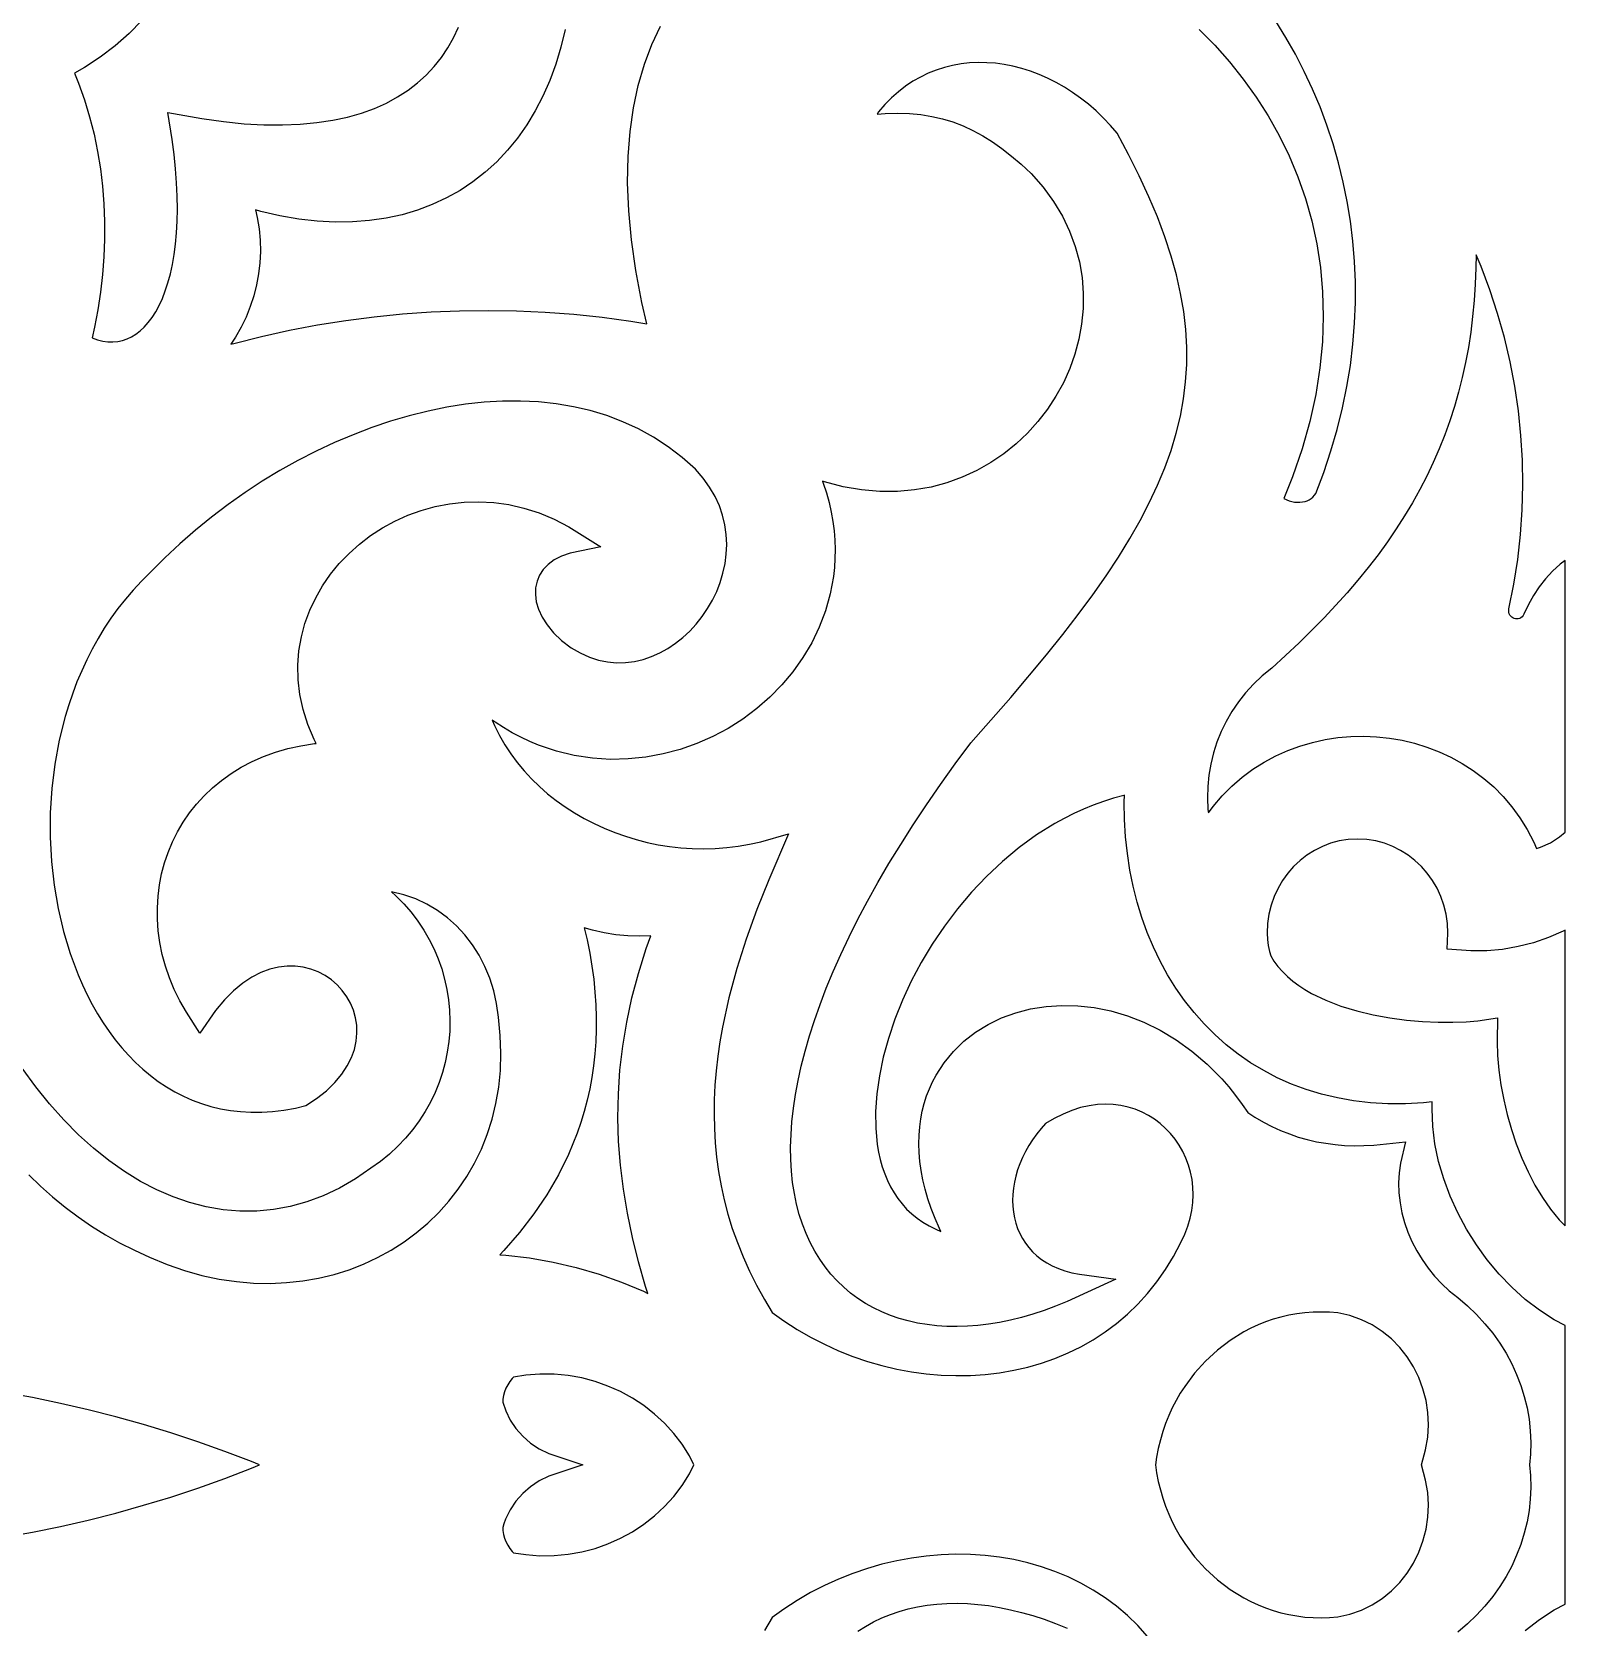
# Model space of a CAD drawing. Extents: x -375 to 375, y -1025 to 1025.
# Drawn here: x -192.5 to -135, y -40 to 19.9 of the extents above; entities that cross this region are included whole.
import ezdxf

# ---------------------------------------------------------------- set-up
doc = ezdxf.new("R2010")
doc.units = 0
doc.layers.add('LAYER_10', color=1, linetype='CONTINUOUS')

msp = doc.modelspace()

# ---------------------------------------------------------------- linework, layer by layer
at = {"layer": 'LAYER_10'}
for points in [[(-188.415, 20.354), (-188.901, 19.867), (-189.423, 19.409), (-189.979, 18.984), (-190.569, 18.592), (-190.949, 18.375), (-190.799, 18.01), (-190.574, 17.377), (-190.379, 16.737), (-190.214, 16.092), (-190.079, 15.442), (-189.973, 14.788), (-189.894, 14.131), (-189.843, 13.471), (-189.819, 12.809), (-189.821, 12.146), (-189.848, 11.483), (-189.9, 10.819), (-189.976, 10.157), (-190.075, 9.496), (-190.198, 8.838), (-190.286, 8.435), (-190.085, 8.365), (-189.885, 8.317), (-189.691, 8.291), (-189.504, 8.287), (-189.322, 8.304), (-189.145, 8.341), (-188.973, 8.399), (-188.805, 8.478), (-188.642, 8.578), (-188.482, 8.7), (-188.327, 8.845), (-188.178, 9.013), (-188.035, 9.204), (-187.898, 9.418), (-187.77, 9.655), (-187.65, 9.916), (-187.539, 10.201), (-187.439, 10.508), (-187.35, 10.838), (-187.273, 11.19), (-187.208, 11.564), (-187.156, 11.961), (-187.118, 12.379), (-187.094, 12.818), (-187.085, 13.278), (-187.091, 13.76), (-187.113, 14.262), (-187.152, 14.784), (-187.208, 15.326), (-187.282, 15.888), (-187.442, 16.901), (-186.168, 16.674), (-185.353, 16.56), (-184.577, 16.483), (-183.838, 16.442), (-183.138, 16.435), (-182.474, 16.462), (-181.846, 16.521), (-181.255, 16.611), (-180.699, 16.731), (-180.178, 16.88), (-179.691, 17.056), (-179.238, 17.259), (-178.818, 17.486), (-178.429, 17.738), (-178.072, 18.013), (-177.745, 18.31), (-177.447, 18.629), (-177.178, 18.968), (-176.937, 19.328), (-176.723, 19.707), (-176.537, 20.106)], [(-172.531, 20.018), (-172.691, 19.351), (-172.884, 18.712), (-173.109, 18.099), (-173.366, 17.515), (-173.653, 16.961), (-173.971, 16.437), (-174.319, 15.943), (-174.695, 15.482), (-175.1, 15.055), (-175.532, 14.661), (-175.991, 14.302), (-176.476, 13.979), (-176.985, 13.693), (-177.518, 13.445), (-178.074, 13.235), (-178.651, 13.064), (-179.25, 12.933), (-179.869, 12.843), (-180.507, 12.794), (-181.163, 12.786), (-181.837, 12.821), (-182.528, 12.899), (-183.234, 13.021), (-183.957, 13.186), (-184.159, 13.244), (-184.092, 12.959), (-184.022, 12.536), (-183.982, 12.111), (-183.972, 11.686), (-183.99, 11.263), (-184.037, 10.843), (-184.113, 10.427), (-184.216, 10.018), (-184.348, 9.615), (-184.507, 9.221), (-184.693, 8.837), (-184.906, 8.464), (-185.082, 8.199), (-184.968, 8.231), (-183.925, 8.493), (-182.877, 8.723), (-181.823, 8.923), (-180.764, 9.092), (-179.701, 9.23), (-178.635, 9.337), (-177.566, 9.413), (-176.495, 9.458), (-175.423, 9.471), (-174.351, 9.454), (-173.279, 9.405), (-172.208, 9.325), (-171.139, 9.214), (-170.072, 9.071), (-169.46, 8.971), (-169.648, 9.769), (-169.878, 10.97), (-170.043, 12.118), (-170.146, 13.213), (-170.187, 14.256), (-170.171, 15.248), (-170.097, 16.189), (-169.969, 17.08), (-169.788, 17.921), (-169.556, 18.713), (-169.276, 19.456), (-168.949, 20.149)], [(-148.729, 20.018), (-148.15, 19.427), (-147.599, 18.807), (-147.08, 18.157), (-146.593, 17.479), (-146.143, 16.772), (-145.73, 16.037), (-145.358, 15.275), (-145.029, 14.487), (-144.744, 13.672), (-144.506, 12.833), (-144.319, 11.969), (-144.183, 11.082), (-144.101, 10.172), (-144.075, 9.24), (-144.108, 8.286), (-144.201, 7.312), (-144.358, 6.318), (-144.579, 5.305), (-144.868, 4.274), (-145.225, 3.225), (-145.554, 2.408), (-145.359, 2.325), (-145.153, 2.276), (-144.953, 2.266), (-144.759, 2.296), (-144.681, 2.322), (-144.603, 2.36), (-144.53, 2.407), (-144.462, 2.464), (-144.401, 2.533), (-144.355, 2.6), (-144.058, 3.384), (-143.787, 4.194), (-143.552, 5.003), (-143.353, 5.808), (-143.189, 6.609), (-143.059, 7.407), (-142.963, 8.199), (-142.9, 8.986), (-142.869, 9.767), (-142.87, 10.541), (-142.901, 11.308), (-142.964, 12.067), (-143.056, 12.818), (-143.177, 13.56), (-143.327, 14.291), (-143.504, 15.013), (-143.709, 15.723), (-143.941, 16.422), (-144.198, 17.109), (-144.481, 17.783), (-144.789, 18.443), (-145.121, 19.089), (-145.477, 19.721), (-145.855, 20.337)], [(-136.495, -40.097), (-135.962, -39.686), (-135.404, -39.326), (-135, -39.113), (-135.002, -33.881), (-135, -28.649), (-135.404, -28.436), (-135.962, -28.075), (-136.495, -27.665), (-137, -27.21), (-137.476, -26.714), (-137.92, -26.183), (-138.328, -25.62), (-138.699, -25.03), (-139.029, -24.418), (-139.315, -23.787), (-139.556, -23.142), (-139.747, -22.488), (-139.885, -21.829), (-139.969, -21.168), (-139.993, -20.515), (-139.983, -20.244), (-140.312, -20.28), (-140.994, -20.318), (-141.659, -20.319), (-142.306, -20.283), (-142.936, -20.21), (-143.547, -20.103), (-144.14, -19.962), (-144.713, -19.788), (-145.267, -19.581), (-145.801, -19.344), (-146.313, -19.076), (-146.805, -18.779), (-147.275, -18.454), (-147.722, -18.102), (-148.147, -17.724), (-148.549, -17.321), (-148.927, -16.894), (-149.281, -16.445), (-149.611, -15.973), (-149.917, -15.481), (-150.197, -14.97), (-150.452, -14.44), (-150.681, -13.892), (-150.884, -13.327), (-151.06, -12.748), (-151.21, -12.153), (-151.333, -11.545), (-151.428, -10.925), (-151.495, -10.293), (-151.534, -9.65), (-151.545, -8.998), (-151.537, -8.738), (-151.561, -8.743), (-151.949, -8.847), (-152.331, -8.967), (-152.708, -9.104), (-153.078, -9.255), (-153.443, -9.422), (-153.801, -9.602), (-154.151, -9.795), (-154.838, -10.224), (-155.494, -10.7), (-156.121, -11.22), (-156.716, -11.78), (-157.278, -12.375), (-157.806, -13.001), (-158.297, -13.653), (-158.751, -14.327), (-159.166, -15.019), (-159.539, -15.722), (-159.87, -16.434), (-160.157, -17.149), (-160.398, -17.863), (-160.592, -18.57), (-160.738, -19.267), (-160.835, -19.948), (-160.88, -20.608), (-160.874, -21.242), (-160.815, -21.851), (-160.766, -22.137), (-160.704, -22.417), (-160.628, -22.688), (-160.538, -22.948), (-160.435, -23.198), (-160.318, -23.436), (-160.188, -23.664), (-160.044, -23.879), (-159.885, -24.082), (-159.713, -24.274), (-159.525, -24.452), (-159.323, -24.618), (-159.105, -24.77), (-158.871, -24.909), (-158.621, -25.034), (-158.43, -25.112), (-158.485, -24.999), (-158.649, -24.622), (-158.793, -24.25), (-158.916, -23.884), (-159.02, -23.524), (-159.104, -23.171), (-159.169, -22.824), (-159.216, -22.483), (-159.244, -22.149), (-159.255, -21.823), (-159.247, -21.503), (-159.223, -21.192), (-159.182, -20.888), (-159.125, -20.593), (-159.052, -20.306), (-158.963, -20.028), (-158.86, -19.759), (-158.742, -19.5), (-158.609, -19.246), (-158.309, -18.781), (-157.957, -18.355), (-157.561, -17.972), (-157.125, -17.634), (-156.652, -17.342), (-156.148, -17.099), (-155.616, -16.904), (-155.06, -16.76), (-154.483, -16.666), (-153.89, -16.625), (-153.284, -16.638), (-152.67, -16.706), (-152.05, -16.831), (-151.429, -17.013), (-150.811, -17.253), (-150.198, -17.555), (-149.596, -17.917), (-149.008, -18.343), (-148.44, -18.83), (-148.16, -19.102), (-147.889, -19.387), (-147.624, -19.689), (-147.366, -20.008), (-147.115, -20.344), (-146.909, -20.642), (-146.639, -20.82), (-146.323, -21.006), (-146.002, -21.174), (-145.677, -21.323), (-145.347, -21.454), (-145.013, -21.568), (-144.675, -21.664), (-144.333, -21.743), (-143.986, -21.805), (-143.634, -21.851), (-143.277, -21.881), (-142.916, -21.894), (-142.55, -21.892), (-142.182, -21.874), (-140.99, -21.746), (-141.177, -22.548), (-141.229, -22.916), (-141.249, -23.288), (-141.237, -23.663), (-141.196, -24.037), (-141.125, -24.409), (-141.027, -24.778), (-140.9, -25.14), (-140.748, -25.495), (-140.57, -25.84), (-140.369, -26.173), (-140.144, -26.491), (-139.898, -26.794), (-139.632, -27.079), (-139.346, -27.344), (-139.029, -27.597), (-138.665, -27.908), (-138.324, -28.238), (-138.008, -28.582), (-137.717, -28.939), (-137.453, -29.31), (-137.215, -29.691), (-137.004, -30.084), (-136.819, -30.485), (-136.662, -30.896), (-136.532, -31.313), (-136.429, -31.738), (-136.354, -32.167), (-136.307, -32.601), (-136.289, -33.038), (-136.298, -33.478), (-136.333, -33.881), (-136.298, -34.284), (-136.289, -34.723), (-136.307, -35.161), (-136.354, -35.594), (-136.429, -36.024), (-136.532, -36.448), (-136.662, -36.866), (-136.819, -37.276), (-137.004, -37.678), (-137.215, -38.07), (-137.453, -38.452), (-137.717, -38.822), (-138.008, -39.18), (-138.324, -39.524), (-138.665, -39.853), (-139.029, -40.165)], [(-192.656, -22.985), (-192.223, -23.41), (-191.77, -23.816), (-191.3, -24.202), (-190.813, -24.569), (-190.308, -24.915), (-189.788, -25.239), (-189.252, -25.54), (-188.701, -25.819), (-188.134, -26.075), (-187.472, -26.352), (-186.815, -26.58), (-186.162, -26.763), (-185.512, -26.902), (-184.868, -26.998), (-184.231, -27.052), (-183.603, -27.065), (-182.985, -27.037), (-182.378, -26.971), (-181.784, -26.868), (-181.205, -26.727), (-180.642, -26.551), (-180.096, -26.34), (-179.569, -26.095), (-179.063, -25.818), (-178.579, -25.509), (-178.119, -25.169), (-177.683, -24.8), (-177.274, -24.403), (-176.893, -23.978), (-176.541, -23.526), (-176.22, -23.049), (-175.932, -22.547), (-175.677, -22.021), (-175.458, -21.473), (-175.275, -20.902), (-175.13, -20.311), (-175.026, -19.699), (-174.963, -19.068), (-174.942, -18.419), (-174.967, -17.752), (-175.038, -17.062), (-175.107, -16.556), (-175.214, -16.073), (-175.359, -15.609), (-175.541, -15.166), (-175.758, -14.745), (-176.009, -14.349), (-176.292, -13.981), (-176.605, -13.642), (-176.948, -13.336), (-177.319, -13.063), (-177.717, -12.826), (-178.14, -12.628), (-178.587, -12.47), (-179.049, -12.358), (-178.88, -12.51), (-178.584, -12.813), (-178.311, -13.13), (-178.062, -13.459), (-177.835, -13.801), (-177.633, -14.152), (-177.453, -14.513), (-177.297, -14.881), (-177.165, -15.257), (-177.056, -15.639), (-176.971, -16.025), (-176.909, -16.414), (-176.871, -16.807), (-176.856, -17.2), (-176.865, -17.593), (-176.898, -17.986), (-176.954, -18.376), (-177.034, -18.764), (-177.137, -19.147), (-177.264, -19.524), (-177.414, -19.895), (-177.589, -20.258), (-177.786, -20.612), (-178.007, -20.956), (-178.252, -21.289), (-178.52, -21.61), (-178.812, -21.917), (-179.127, -22.209), (-179.465, -22.486), (-179.821, -22.742), (-180.404, -23.142), (-181.004, -23.488), (-181.613, -23.775), (-182.229, -24.005), (-182.852, -24.177), (-183.479, -24.291), (-184.109, -24.349), (-184.741, -24.351), (-185.372, -24.297), (-186, -24.189), (-186.626, -24.028), (-187.246, -23.815), (-187.86, -23.549), (-188.467, -23.233), (-189.065, -22.868), (-189.653, -22.453), (-190.229, -21.991), (-190.794, -21.481), (-191.345, -20.925), (-191.882, -20.324), (-192.404, -19.678), (-192.908, -18.987)], [(-193.584, -36.598), (-192.528, -36.407), (-191.476, -36.191), (-190.43, -35.951), (-189.39, -35.687), (-188.357, -35.398), (-187.331, -35.086), (-186.312, -34.749), (-185.301, -34.388), (-184.298, -34.004), (-183.999, -33.881), (-184.298, -33.758), (-185.301, -33.373), (-186.312, -33.013), (-187.331, -32.676), (-188.357, -32.364), (-189.39, -32.075), (-190.43, -31.811), (-191.476, -31.57), (-192.528, -31.355), (-193.584, -31.163)], [(-150.668, -40.319), (-151.037, -39.915), (-151.427, -39.539), (-151.838, -39.191), (-152.267, -38.873), (-152.713, -38.583), (-153.177, -38.321), (-153.655, -38.088), (-154.147, -37.883), (-154.651, -37.706), (-155.167, -37.557), (-155.692, -37.437), (-156.226, -37.344), (-156.767, -37.28), (-157.314, -37.244), (-157.866, -37.235), (-158.42, -37.255), (-158.976, -37.303), (-159.532, -37.378), (-160.087, -37.481), (-160.64, -37.612), (-161.189, -37.77), (-161.733, -37.956), (-162.27, -38.169), (-162.799, -38.409), (-163.318, -38.677), (-163.827, -38.972), (-164.324, -39.293), (-164.763, -39.61), (-165.055, -40.094)], [(-161.541, -40.128), (-161.255, -39.943), (-160.956, -39.776), (-160.646, -39.627), (-160.325, -39.495), (-159.994, -39.381), (-159.653, -39.286), (-159.303, -39.208), (-158.945, -39.148), (-158.578, -39.106), (-158.203, -39.082), (-157.821, -39.076), (-157.432, -39.088), (-157.036, -39.118), (-156.635, -39.166), (-156.228, -39.233), (-155.815, -39.317), (-155.398, -39.419), (-154.977, -39.54), (-154.552, -39.678), (-154.123, -39.835), (-153.691, -40.011)]]:
    msp.add_lwpolyline(points, dxfattribs=at)
for points in [[(-163.274, -3.008), (-163.605, -3.566), (-163.98, -4.095), (-164.397, -4.592), (-164.852, -5.055), (-165.342, -5.483), (-165.864, -5.873), (-166.416, -6.223), (-166.993, -6.531), (-167.593, -6.796), (-168.214, -7.014), (-168.851, -7.185), (-169.502, -7.305), (-170.165, -7.373), (-170.835, -7.387), (-171.51, -7.343), (-172.187, -7.24), (-172.861, -7.076), (-173.528, -6.85), (-173.862, -6.711), (-174.192, -6.556), (-174.518, -6.385), (-174.841, -6.197), (-175.16, -5.991), (-175.272, -5.912), (-175.181, -6.122), (-174.998, -6.487), (-174.794, -6.839), (-174.57, -7.179), (-174.328, -7.506), (-174.067, -7.819), (-173.79, -8.119), (-173.496, -8.405), (-173.188, -8.676), (-172.864, -8.932), (-172.527, -9.173), (-172.178, -9.398), (-171.816, -9.608), (-171.444, -9.801), (-171.062, -9.977), (-170.671, -10.136), (-170.271, -10.277), (-169.865, -10.4), (-169.452, -10.506), (-169.034, -10.592), (-168.612, -10.66), (-168.186, -10.708), (-167.758, -10.737), (-167.329, -10.746), (-166.898, -10.734), (-166.468, -10.702), (-166.039, -10.649), (-165.613, -10.574), (-165.189, -10.478), (-164.151, -10.187), (-164.89, -11.906), (-165.334, -13.024), (-165.735, -14.137), (-166.086, -15.245), (-166.384, -16.347), (-166.624, -17.447), (-166.72, -17.992), (-166.8, -18.537), (-166.862, -19.081), (-166.907, -19.625), (-166.934, -20.166), (-166.942, -20.707), (-166.931, -21.247), (-166.9, -21.785), (-166.848, -22.323), (-166.774, -22.86), (-166.679, -23.396), (-166.562, -23.931), (-166.421, -24.466), (-166.257, -25), (-166.068, -25.534), (-165.854, -26.068), (-165.614, -26.601), (-165.348, -27.134), (-165.055, -27.668), (-164.763, -28.152), (-164.324, -28.468), (-163.827, -28.79), (-163.318, -29.085), (-162.799, -29.352), (-162.27, -29.593), (-161.733, -29.806), (-161.189, -29.992), (-160.64, -30.15), (-160.087, -30.281), (-159.532, -30.384), (-158.976, -30.459), (-158.42, -30.507), (-157.866, -30.526), (-157.314, -30.518), (-156.767, -30.482), (-156.226, -30.417), (-155.692, -30.325), (-155.167, -30.205), (-154.651, -30.056), (-154.147, -29.879), (-153.655, -29.674), (-153.177, -29.441), (-152.713, -29.179), (-152.267, -28.889), (-151.838, -28.57), (-151.427, -28.223), (-151.037, -27.847), (-150.668, -27.442), (-150.322, -27.009), (-149.999, -26.545), (-149.701, -26.053), (-149.427, -25.525), (-149.278, -25.219), (-149.161, -24.92), (-149.071, -24.621), (-149.008, -24.324), (-148.971, -24.029), (-148.958, -23.737), (-148.968, -23.45), (-149.002, -23.168), (-149.057, -22.892), (-149.134, -22.625), (-149.231, -22.366), (-149.348, -22.117), (-149.483, -21.879), (-149.636, -21.654), (-149.806, -21.442), (-149.992, -21.245), (-150.193, -21.065), (-150.408, -20.901), (-150.637, -20.756), (-150.879, -20.63), (-151.132, -20.525), (-151.397, -20.442), (-151.672, -20.381), (-151.957, -20.345), (-152.251, -20.334), (-152.554, -20.349), (-152.866, -20.393), (-153.185, -20.466), (-153.511, -20.57), (-153.843, -20.706), (-154.181, -20.877), (-154.496, -21.066), (-154.659, -21.244), (-154.831, -21.453), (-154.988, -21.669), (-155.13, -21.889), (-155.258, -22.114), (-155.37, -22.341), (-155.468, -22.571), (-155.551, -22.802), (-155.618, -23.033), (-155.671, -23.265), (-155.708, -23.495), (-155.731, -23.723), (-155.738, -23.948), (-155.73, -24.169), (-155.708, -24.386), (-155.67, -24.598), (-155.617, -24.804), (-155.55, -25.003), (-155.467, -25.195), (-155.37, -25.38), (-155.257, -25.556), (-155.129, -25.723), (-154.986, -25.881), (-154.826, -26.028), (-154.651, -26.166), (-154.458, -26.292), (-154.248, -26.406), (-154.02, -26.507), (-153.774, -26.594), (-153.51, -26.666), (-153.227, -26.722), (-151.863, -26.9), (-153.689, -27.75), (-154.123, -27.926), (-154.552, -28.083), (-154.977, -28.222), (-155.398, -28.343), (-155.815, -28.445), (-156.228, -28.529), (-156.635, -28.595), (-157.036, -28.643), (-157.432, -28.673), (-157.821, -28.685), (-158.203, -28.68), (-158.578, -28.656), (-158.945, -28.614), (-159.303, -28.554), (-159.653, -28.476), (-159.994, -28.38), (-160.325, -28.267), (-160.646, -28.135), (-160.956, -27.986), (-161.255, -27.818), (-161.541, -27.633), (-161.815, -27.431), (-162.076, -27.21), (-162.324, -26.973), (-162.557, -26.718), (-162.775, -26.446), (-162.977, -26.158), (-163.164, -25.853), (-163.335, -25.532), (-163.488, -25.195), (-163.625, -24.843), (-163.744, -24.475), (-163.845, -24.091), (-163.928, -23.693), (-163.992, -23.279), (-164.037, -22.851), (-164.062, -22.408), (-164.068, -21.95), (-164.054, -21.478), (-164.02, -20.992), (-163.964, -20.491), (-163.888, -19.976), (-163.79, -19.447), (-163.67, -18.904), (-163.528, -18.346), (-163.363, -17.775), (-163.176, -17.19), (-162.964, -16.59), (-162.729, -15.977), (-162.469, -15.35), (-162.185, -14.71), (-161.876, -14.056), (-161.541, -13.388), (-161.18, -12.706), (-160.793, -12.011), (-160.379, -11.303), (-159.937, -10.581), (-159.468, -9.846), (-158.971, -9.098), (-158.446, -8.336), (-157.891, -7.561), (-157.301, -6.765), (-155.802, -5.062), (-154.461, -3.461), (-153.847, -2.693), (-153.27, -1.943), (-152.73, -1.21), (-152.229, -0.492), (-151.765, 0.211), (-151.34, 0.901), (-150.953, 1.581), (-150.605, 2.25), (-150.294, 2.911), (-150.023, 3.565), (-149.79, 4.214), (-149.595, 4.859), (-149.439, 5.503), (-149.321, 6.146), (-149.242, 6.791), (-149.202, 7.44), (-149.2, 8.094), (-149.237, 8.756), (-149.314, 9.426), (-149.43, 10.108), (-149.587, 10.803), (-149.783, 11.511), (-150.021, 12.236), (-150.299, 12.979), (-150.619, 13.74), (-150.981, 14.522), (-151.385, 15.326), (-151.817, 16.128), (-152.058, 16.41), (-152.326, 16.695), (-152.603, 16.962), (-152.889, 17.212), (-153.183, 17.445), (-153.484, 17.659), (-153.792, 17.855), (-154.105, 18.033), (-154.422, 18.192), (-154.744, 18.333), (-155.068, 18.455), (-155.395, 18.557), (-155.722, 18.641), (-156.051, 18.704), (-156.379, 18.749), (-156.706, 18.773), (-157.031, 18.777), (-157.353, 18.762), (-157.672, 18.726), (-157.987, 18.669), (-158.298, 18.592), (-158.602, 18.494), (-158.901, 18.375), (-159.193, 18.235), (-159.477, 18.073), (-159.753, 17.889), (-160.021, 17.683), (-160.279, 17.455), (-160.527, 17.203), (-160.764, 16.928), (-160.826, 16.846), (-160.515, 16.868), (-160.054, 16.878), (-159.611, 16.864), (-159.184, 16.824), (-158.77, 16.758), (-158.369, 16.667), (-157.978, 16.548), (-157.597, 16.402), (-157.224, 16.229), (-156.858, 16.029), (-156.496, 15.802), (-156.136, 15.547), (-155.777, 15.266), (-155.417, 14.957), (-155.045, 14.613), (-154.591, 14.097), (-154.2, 13.563), (-153.869, 13.013), (-153.599, 12.449), (-153.387, 11.875), (-153.231, 11.293), (-153.131, 10.708), (-153.084, 10.122), (-153.09, 9.538), (-153.145, 8.959), (-153.249, 8.389), (-153.399, 7.83), (-153.593, 7.284), (-153.831, 6.756), (-154.11, 6.246), (-154.428, 5.759), (-154.785, 5.297), (-155.177, 4.863), (-155.604, 4.459), (-156.064, 4.089), (-156.556, 3.755), (-157.076, 3.46), (-157.625, 3.206), (-158.2, 2.998), (-158.799, 2.838), (-159.421, 2.728), (-160.063, 2.672), (-160.724, 2.671), (-161.402, 2.73), (-162.094, 2.851), (-162.799, 3.036), (-162.872, 3.061), (-162.841, 2.979), (-162.724, 2.617), (-162.625, 2.258), (-162.545, 1.9), (-162.482, 1.545), (-162.438, 1.192), (-162.41, 0.843), (-162.399, 0.496), (-162.404, 0.153), (-162.426, -0.186), (-162.463, -0.524), (-162.582, -1.176), (-162.759, -1.81), (-162.991, -2.422)], [(-136.674, 1.052), (-136.61, 1.984), (-136.586, 2.917), (-136.602, 3.849), (-136.658, 4.779), (-136.754, 5.705), (-136.889, 6.626), (-137.064, 7.542), (-137.278, 8.451), (-137.531, 9.352), (-137.823, 10.243), (-138.153, 11.124), (-138.338, 11.558), (-138.345, 11.074), (-138.371, 10.455), (-138.412, 9.846), (-138.469, 9.248), (-138.542, 8.66), (-138.631, 8.081), (-138.737, 7.512), (-138.859, 6.952), (-138.998, 6.401), (-139.154, 5.857), (-139.327, 5.322), (-139.517, 4.793), (-139.724, 4.272), (-139.949, 3.756), (-140.191, 3.247), (-140.451, 2.744), (-140.728, 2.246), (-141.024, 1.753), (-141.337, 1.264), (-141.669, 0.779), (-142.019, 0.297), (-142.387, -0.181), (-142.774, -0.657), (-143.18, -1.132), (-144.045, -2.074), (-144.987, -3.014), (-146.009, -3.958), (-146.372, -4.257), (-146.694, -4.564), (-146.99, -4.889), (-147.261, -5.232), (-147.504, -5.59), (-147.72, -5.962), (-147.908, -6.347), (-148.068, -6.743), (-148.199, -7.148), (-148.301, -7.562), (-148.372, -7.982), (-148.414, -8.407), (-148.424, -8.836), (-148.403, -9.267), (-148.387, -9.393), (-148.21, -9.152), (-147.868, -8.754), (-147.504, -8.389), (-147.118, -8.057), (-146.714, -7.758), (-146.293, -7.491), (-145.857, -7.257), (-145.409, -7.056), (-144.95, -6.886), (-144.482, -6.749), (-144.007, -6.643), (-143.527, -6.57), (-143.044, -6.527), (-142.559, -6.516), (-142.075, -6.536), (-141.594, -6.587), (-141.117, -6.669), (-140.646, -6.782), (-140.183, -6.925), (-139.73, -7.099), (-139.288, -7.304), (-138.861, -7.539), (-138.449, -7.804), (-138.055, -8.1), (-137.68, -8.425), (-137.327, -8.781), (-136.998, -9.166), (-136.695, -9.581), (-136.42, -10.025), (-136.174, -10.498), (-136.073, -10.736), (-135.918, -10.687), (-135.55, -10.516), (-135.212, -10.302), (-135.002, -10.127), (-135.002, 0.084), (-135.183, -0.058), (-135.469, -0.322), (-135.733, -0.607), (-135.973, -0.91), (-136.187, -1.232), (-136.375, -1.569), (-136.542, -1.932), (-136.574, -1.989), (-136.612, -2.034), (-136.656, -2.068), (-136.704, -2.092), (-136.755, -2.107), (-136.807, -2.111), (-136.859, -2.107), (-136.909, -2.095), (-136.957, -2.074), (-137.001, -2.045), (-137.04, -2.01), (-137.073, -1.968), (-137.097, -1.919), (-137.112, -1.865), (-137.117, -1.805), (-137.11, -1.74), (-136.923, -0.808), (-136.778, 0.12)], [(-190.678, -4.061), (-190.854, -4.48), (-191.015, -4.906), (-191.162, -5.338), (-191.294, -5.773), (-191.518, -6.664), (-191.685, -7.567), (-191.798, -8.479), (-191.856, -9.395), (-191.86, -10.309), (-191.813, -11.217), (-191.713, -12.113), (-191.562, -12.991), (-191.362, -13.847), (-191.113, -14.675), (-190.815, -15.473), (-190.65, -15.854), (-190.473, -16.227), (-190.284, -16.589), (-190.084, -16.94), (-189.872, -17.279), (-189.65, -17.605), (-189.417, -17.918), (-189.174, -18.216), (-188.92, -18.501), (-188.656, -18.77), (-188.382, -19.023), (-188.097, -19.26), (-187.803, -19.48), (-187.499, -19.683), (-187.185, -19.868), (-186.861, -20.034), (-186.528, -20.182), (-186.185, -20.31), (-185.832, -20.417), (-185.47, -20.505), (-185.098, -20.57), (-184.716, -20.614), (-184.324, -20.636), (-183.922, -20.634), (-183.511, -20.608), (-183.089, -20.558), (-182.658, -20.482), (-182.261, -20.39), (-181.859, -20.126), (-181.485, -19.828), (-181.171, -19.523), (-180.913, -19.212), (-180.707, -18.9), (-180.55, -18.587), (-180.44, -18.277), (-180.372, -17.97), (-180.345, -17.668), (-180.355, -17.374), (-180.4, -17.087), (-180.479, -16.811), (-180.59, -16.548), (-180.73, -16.3), (-180.897, -16.069), (-181.09, -15.858), (-181.307, -15.669), (-181.544, -15.506), (-181.8, -15.37), (-182.073, -15.264), (-182.36, -15.19), (-182.66, -15.151), (-182.97, -15.149), (-183.29, -15.187), (-183.618, -15.267), (-183.952, -15.392), (-184.291, -15.567), (-184.633, -15.793), (-184.975, -16.075), (-185.315, -16.417), (-185.651, -16.821), (-186.24, -17.663), (-186.749, -16.88), (-186.991, -16.455), (-187.201, -16.024), (-187.382, -15.589), (-187.532, -15.15), (-187.652, -14.711), (-187.742, -14.27), (-187.803, -13.831), (-187.835, -13.393), (-187.838, -12.959), (-187.813, -12.529), (-187.76, -12.104), (-187.679, -11.687), (-187.571, -11.278), (-187.435, -10.879), (-187.273, -10.49), (-187.085, -10.113), (-186.871, -9.75), (-186.632, -9.401), (-186.367, -9.068), (-186.078, -8.752), (-185.765, -8.454), (-185.428, -8.176), (-185.068, -7.918), (-184.686, -7.683), (-184.281, -7.47), (-183.855, -7.282), (-183.407, -7.12), (-182.939, -6.983), (-182.451, -6.875), (-181.943, -6.795), (-181.879, -6.789), (-181.954, -6.646), (-182.191, -6.08), (-182.368, -5.516), (-182.488, -4.954), (-182.552, -4.399), (-182.563, -3.852), (-182.522, -3.315), (-182.433, -2.791), (-182.297, -2.282), (-182.116, -1.791), (-181.895, -1.318), (-181.635, -0.867), (-181.338, -0.438), (-181.007, -0.034), (-180.644, 0.344), (-180.252, 0.693), (-179.833, 1.013), (-179.389, 1.302), (-178.922, 1.557), (-178.435, 1.777), (-177.93, 1.96), (-177.408, 2.104), (-176.874, 2.208), (-176.327, 2.269), (-175.772, 2.285), (-175.211, 2.255), (-174.645, 2.177), (-174.077, 2.048), (-173.51, 1.868), (-172.947, 1.634), (-172.389, 1.345), (-171.197, 0.594), (-172.34, 0.361), (-172.664, 0.248), (-172.94, 0.103), (-173.169, -0.067), (-173.351, -0.259), (-173.489, -0.47), (-173.585, -0.698), (-173.639, -0.941), (-173.65, -1.199), (-173.615, -1.471), (-173.532, -1.753), (-173.398, -2.044), (-173.21, -2.338), (-172.966, -2.631), (-172.663, -2.92), (-172.305, -3.195), (-171.965, -3.392), (-171.621, -3.546), (-171.278, -3.657), (-170.937, -3.726), (-170.598, -3.757), (-170.262, -3.75), (-169.931, -3.709), (-169.605, -3.634), (-169.286, -3.527), (-168.976, -3.389), (-168.675, -3.223), (-168.387, -3.03), (-168.111, -2.811), (-167.852, -2.569), (-167.609, -2.306), (-167.385, -2.023), (-167.182, -1.723), (-167.001, -1.408), (-166.843, -1.08), (-166.712, -0.741), (-166.607, -0.392), (-166.53, -0.037), (-166.483, 0.323), (-166.467, 0.686), (-166.484, 1.05), (-166.535, 1.414), (-166.621, 1.776), (-166.744, 2.135), (-166.906, 2.489), (-167.109, 2.836), (-167.354, 3.176), (-167.641, 3.504), (-168.138, 3.947), (-168.663, 4.35), (-169.21, 4.707), (-169.776, 5.021), (-170.362, 5.291), (-170.966, 5.52), (-171.586, 5.708), (-172.221, 5.856), (-172.871, 5.964), (-173.532, 6.034), (-174.204, 6.066), (-174.886, 6.062), (-175.576, 6.021), (-176.272, 5.946), (-176.972, 5.836), (-177.676, 5.692), (-178.382, 5.517), (-179.087, 5.31), (-179.791, 5.072), (-180.493, 4.804), (-181.189, 4.508), (-181.879, 4.184), (-182.562, 3.833), (-183.235, 3.456), (-183.897, 3.055), (-184.547, 2.629), (-185.183, 2.181), (-185.803, 1.711), (-186.407, 1.22), (-186.991, 0.708), (-187.556, 0.179), (-188.104, -0.375), (-188.435, -0.699), (-188.745, -1.029), (-189.039, -1.371), (-189.317, -1.725), (-189.581, -2.09), (-189.83, -2.466), (-190.064, -2.851), (-190.283, -3.246), (-190.488, -3.65)], [(-137.173, -20.728), (-137.015, -21.283), (-136.831, -21.83), (-136.622, -22.363), (-136.388, -22.879), (-136.13, -23.372), (-135.85, -23.839), (-135.547, -24.274), (-135.223, -24.675), (-135.002, -24.906), (-135.002, -13.802), (-135.074, -13.84), (-135.618, -14.078), (-136.18, -14.272), (-136.757, -14.419), (-137.345, -14.521), (-137.941, -14.575), (-138.542, -14.58), (-139.428, -14.514), (-139.397, -13.908), (-139.414, -13.547), (-139.466, -13.196), (-139.55, -12.858), (-139.664, -12.534), (-139.807, -12.225), (-139.977, -11.934), (-140.173, -11.663), (-140.392, -11.412), (-140.634, -11.184), (-140.895, -10.981), (-141.175, -10.805), (-141.471, -10.657), (-141.783, -10.538), (-142.107, -10.452), (-142.444, -10.398), (-142.791, -10.38), (-143.138, -10.398), (-143.475, -10.452), (-143.8, -10.538), (-144.111, -10.657), (-144.407, -10.805), (-144.687, -10.981), (-144.949, -11.184), (-145.19, -11.412), (-145.409, -11.663), (-145.605, -11.934), (-145.775, -12.225), (-145.918, -12.534), (-146.033, -12.858), (-146.116, -13.196), (-146.168, -13.547), (-146.186, -13.91), (-146.175, -14.152), (-146.146, -14.383), (-146.1, -14.6), (-146.05, -14.771), (-145.932, -14.962), (-145.781, -15.166), (-145.611, -15.359), (-145.423, -15.543), (-145.219, -15.716), (-144.999, -15.879), (-144.765, -16.033), (-144.52, -16.174), (-143.984, -16.434), (-143.414, -16.653), (-142.815, -16.835), (-142.199, -16.982), (-141.575, -17.096), (-140.955, -17.178), (-140.348, -17.231), (-139.766, -17.258), (-139.218, -17.261), (-138.717, -17.241), (-138.272, -17.203), (-137.535, -17.097), (-137.552, -17.98), (-137.533, -18.511), (-137.485, -19.055), (-137.408, -19.609), (-137.304, -20.169)], [(-171.067, -13.901), (-171.506, -13.8), (-171.813, -13.708), (-171.708, -14.162), (-171.608, -14.663), (-171.525, -15.158), (-171.46, -15.646), (-171.411, -16.128), (-171.379, -16.604), (-171.363, -17.074), (-171.364, -17.537), (-171.381, -17.994), (-171.414, -18.445), (-171.463, -18.89), (-171.528, -19.328), (-171.608, -19.761), (-171.703, -20.187), (-171.814, -20.606), (-171.939, -21.02), (-172.08, -21.429), (-172.402, -22.222), (-172.782, -22.993), (-173.216, -23.738), (-173.702, -24.459), (-174.24, -25.156), (-174.827, -25.828), (-174.983, -25.988), (-174.759, -26.002), (-173.868, -26.108), (-172.986, -26.264), (-172.115, -26.467), (-171.258, -26.719), (-170.416, -27.017), (-169.592, -27.362), (-169.429, -27.441), (-169.511, -27.185), (-169.777, -26.255), (-170.005, -25.336), (-170.194, -24.427), (-170.344, -23.525), (-170.454, -22.629), (-170.523, -21.736), (-170.55, -20.845), (-170.534, -19.953), (-170.474, -19.059), (-170.37, -18.161), (-170.22, -17.257), (-170.024, -16.345), (-169.781, -15.423), (-169.49, -14.489), (-169.319, -14.009), (-169.728, -14.026), (-170.177, -14.014), (-170.624, -13.972)], [(-143.534, -39.586), (-143.075, -39.486), (-142.642, -39.334), (-142.237, -39.136), (-141.861, -38.894), (-141.517, -38.612), (-141.205, -38.294), (-140.93, -37.944), (-140.691, -37.566), (-140.492, -37.162), (-140.334, -36.739), (-140.22, -36.298), (-140.151, -35.845), (-140.129, -35.383), (-140.157, -34.917), (-140.235, -34.449), (-140.395, -33.881), (-140.235, -33.313), (-140.157, -32.845), (-140.129, -32.378), (-140.151, -31.917), (-140.22, -31.464), (-140.334, -31.023), (-140.492, -30.599), (-140.691, -30.196), (-140.93, -29.817), (-141.205, -29.467), (-141.517, -29.15), (-141.861, -28.868), (-142.237, -28.626), (-142.642, -28.427), (-143.08, -28.274), (-143.302, -28.218), (-143.53, -28.176), (-143.838, -28.15), (-144.151, -28.14), (-144.461, -28.147), (-144.768, -28.17), (-145.071, -28.208), (-145.371, -28.262), (-145.665, -28.331), (-145.955, -28.414), (-146.24, -28.512), (-146.519, -28.623), (-146.792, -28.749), (-147.056, -28.886), (-147.571, -29.203), (-148.052, -29.568), (-148.498, -29.979), (-148.907, -30.433), (-149.277, -30.931), (-149.443, -31.19), (-149.599, -31.462), (-149.742, -31.741), (-149.874, -32.03), (-149.993, -32.326), (-150.098, -32.631), (-150.19, -32.942), (-150.268, -33.261), (-150.331, -33.587), (-150.374, -33.881), (-150.331, -34.175), (-150.268, -34.5), (-150.19, -34.819), (-150.098, -35.131), (-149.993, -35.435), (-149.874, -35.732), (-149.742, -36.02), (-149.599, -36.3), (-149.443, -36.571), (-149.277, -36.83), (-148.907, -37.328), (-148.498, -37.783), (-148.052, -38.194), (-147.571, -38.559), (-147.056, -38.876), (-146.792, -39.013), (-146.519, -39.138), (-146.24, -39.25), (-145.955, -39.348), (-145.665, -39.431), (-145.371, -39.5), (-145.071, -39.553), (-144.768, -39.592), (-144.461, -39.615), (-144.151, -39.621), (-143.838, -39.612)], [(-168.144, -33.107), (-168.456, -32.697), (-168.801, -32.318), (-169.175, -31.97), (-169.577, -31.654), (-170.004, -31.373), (-170.453, -31.127), (-170.923, -30.918), (-171.409, -30.748), (-171.911, -30.616), (-172.424, -30.526), (-172.947, -30.477), (-173.477, -30.472), (-174.012, -30.511), (-174.465, -30.583), (-174.514, -30.632), (-174.607, -30.748), (-174.687, -30.871), (-174.753, -31), (-174.806, -31.135), (-174.844, -31.274), (-174.867, -31.417), (-174.872, -31.52), (-174.763, -31.854), (-174.594, -32.199), (-174.38, -32.518), (-174.125, -32.807), (-173.832, -33.062), (-173.505, -33.278), (-173.147, -33.453), (-171.871, -33.881), (-173.147, -34.309), (-173.505, -34.484), (-173.832, -34.7), (-174.125, -34.955), (-174.38, -35.243), (-174.594, -35.563), (-174.765, -35.913), (-174.83, -36.09), (-174.873, -36.236), (-174.867, -36.345), (-174.844, -36.488), (-174.806, -36.627), (-174.753, -36.762), (-174.687, -36.891), (-174.607, -37.014), (-174.514, -37.13), (-174.465, -37.178), (-174.012, -37.25), (-173.477, -37.29), (-172.947, -37.285), (-172.424, -37.236), (-171.911, -37.145), (-171.409, -37.014), (-170.923, -36.843), (-170.453, -36.634), (-170.004, -36.389), (-169.577, -36.108), (-169.175, -35.792), (-168.801, -35.444), (-168.456, -35.065), (-168.144, -34.655), (-167.867, -34.216), (-167.695, -33.881), (-167.867, -33.546)]]:
    msp.add_lwpolyline(points, close=True, dxfattribs=at)

doc.saveas('drawing.dxf')
